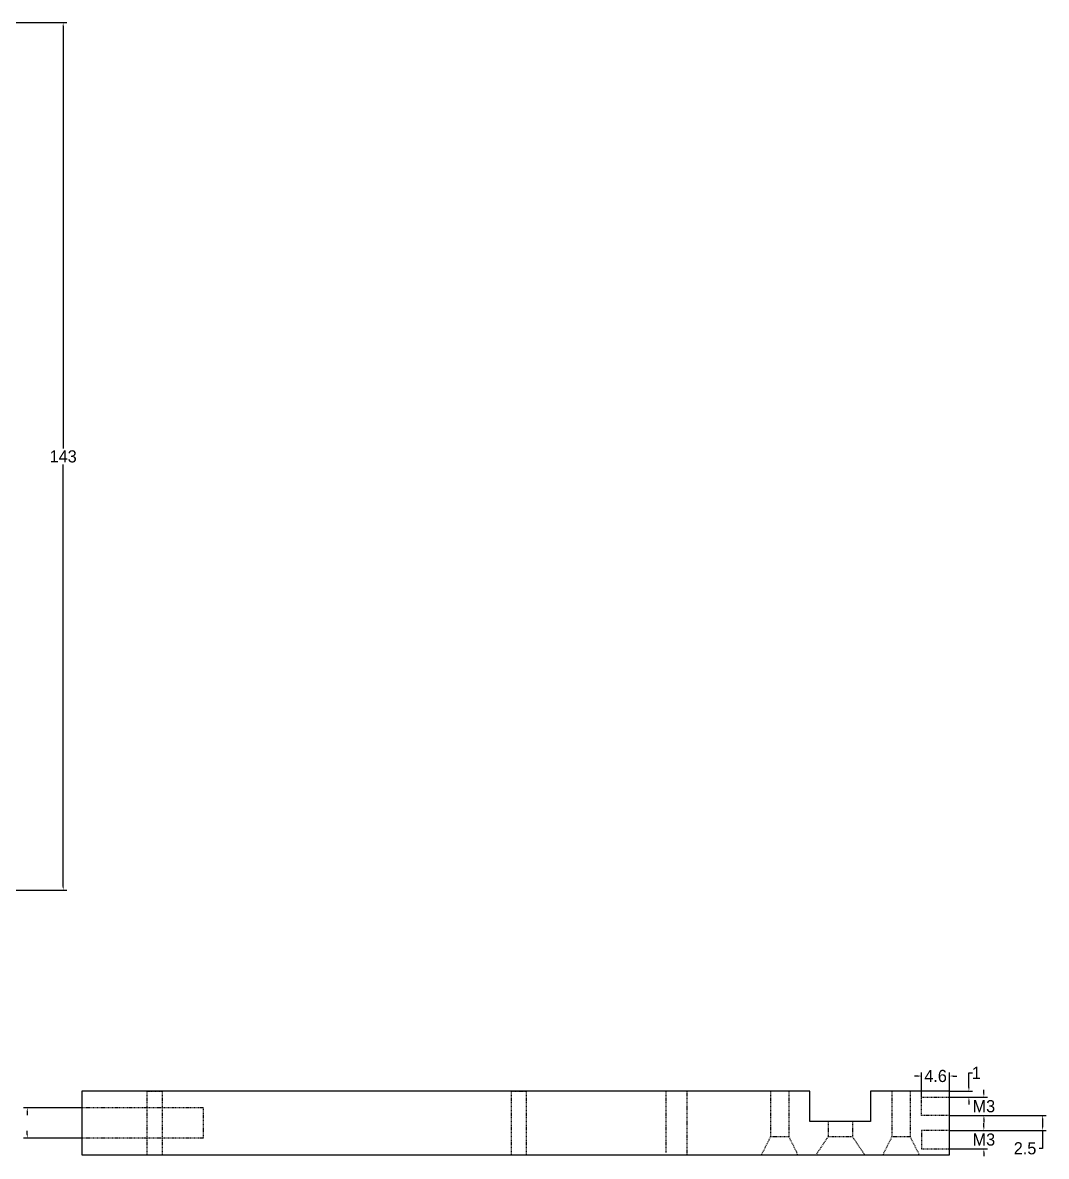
# Model space of a CAD drawing. Header units: millimetres. Extents: x -16619 to -11657, y 7083 to 8935.
# Drawn here: x -12958.5 to -12789.8, y 8259.4 to 8446.3 of the extents above; entities that cross this region are included whole.
import ezdxf

# ---------------------------------------------------------------- set-up
doc = ezdxf.new("R2010")
doc.units = ezdxf.units.MM
doc.header["$LTSCALE"] = 0.5
doc.header["$MEASUREMENT"] = 0
doc.linetypes.add('HIDDEN', pattern=[0.375, 0.25, -0.125])
for name, color, linetype in [('DIMS', 1, 'Continuous'), ('HIDDEN', 7, 'HIDDEN'), ('MODEL', 7, 'Continuous')]:
    doc.layers.add(name, color=color, linetype=linetype)
doc.dimstyles.get("Standard").update_dxf_attribs({"dimtxt": 0.18, "dimasz": 0.18, "dimexe": 0.18, "dimexo": 0.0625, "dimgap": 0.09, "dimtad": 0, "dimtih": 1, "dimtoh": 1, "dimdec": 4, "dimzin": 0, "dimdsep": 46, "dimtxsty": 'Standard', "dimcen": 0.09, "dimadec": 3, "dimazin": 0, "dimtfac": 1, "dimtdec": 4, "dimtofl": 0, "dimtmove": 0, "dimatfit": 3, "dimfxl": 1, "dimtolj": 1, "dimtzin": 0, "dimarcsym": 0})

# ---------------------------------------------------------------- blocks, each defined once
blk = doc.blocks.new('*D21')
at = {"layer": 'Defpoints', "color": 0}
for p in [(-12978.85, 8446.3), (-12978.85, 8303.3), (-12951.78, 8303.3)]:
    blk.add_point(p, dxfattribs=at)
at = {"layer": 'DIMS', "color": 0, "lineweight": -2}
for p, q in [((-12978.85, 8446.3), (-12951.18, 8446.3)), ((-12951.78, 8445.7), (-12951.78, 8376.1)), ((-12951.78, 8303.9), (-12951.78, 8373.5)), ((-12978.85, 8303.3), (-12951.18, 8303.3))]:
    blk.add_line(p, q, dxfattribs=at)
at = {"layer": 'DIMS', "color": 0}
for points in [[(-12951.88, 8445.7), (-12951.68, 8445.7), (-12951.78, 8446.3)], [(-12951.88, 8303.9), (-12951.68, 8303.9), (-12951.78, 8303.3)]]:
    blk.add_solid(points, dxfattribs=at)
at = {"layer": 'DIMS', "color": 0, "insert": (-12951.78, 8374.8), "char_height": 2, "attachment_point": 5}
blk.add_mtext('\\A1;143', dxfattribs=at)
blk = doc.blocks.new('*D206')
at = {"layer": 'Defpoints', "color": 0}
for p in [(-12805.73, 8270.2), (-12805.73, 8269.2), (-12802.54, 8269.2)]:
    blk.add_point(p, dxfattribs=at)
at = {"layer": 'DIMS', "color": 0, "lineweight": -2}
for p, q in [((-12802.54, 8270.8), (-12802.54, 8273.22)), ((-12802.54, 8273.22), (-12801.94, 8273.22)), ((-12805.73, 8270.2), (-12801.94, 8270.2)), ((-12805.73, 8269.2), (-12801.94, 8269.2)), ((-12802.54, 8268.6), (-12802.54, 8268))]:
    blk.add_line(p, q, dxfattribs=at)
at = {"layer": 'DIMS', "color": 0}
for points in [[(-12802.64, 8270.8), (-12802.44, 8270.8), (-12802.54, 8270.2)], [(-12802.64, 8268.6), (-12802.44, 8268.6), (-12802.54, 8269.2)]]:
    blk.add_solid(points, dxfattribs=at)
at = {"layer": 'DIMS', "color": 0, "insert": (-12801.31, 8273.22), "char_height": 2, "attachment_point": 5}
blk.add_mtext('\\A1;1', dxfattribs=at)
blk = doc.blocks.new('*D207')
at = {"layer": 'Defpoints', "color": 0}
for p in [(-12805.73, 8266.2), (-12805.73, 8263.7), (-12790.39, 8263.7)]:
    blk.add_point(p, dxfattribs=at)
at = {"layer": 'DIMS', "color": 0, "lineweight": -2}
for p, q in [((-12805.73, 8266.2), (-12789.79, 8266.2)), ((-12790.39, 8265.6), (-12790.39, 8264.3)), ((-12805.73, 8263.7), (-12789.79, 8263.7)), ((-12790.39, 8263.7), (-12790.39, 8260.76)), ((-12790.39, 8260.76), (-12790.99, 8260.76))]:
    blk.add_line(p, q, dxfattribs=at)
at = {"layer": 'DIMS', "color": 0}
for points in [[(-12790.49, 8265.6), (-12790.29, 8265.6), (-12790.39, 8266.2)], [(-12790.49, 8264.3), (-12790.29, 8264.3), (-12790.39, 8263.7)]]:
    blk.add_solid(points, dxfattribs=at)
at = {"layer": 'DIMS', "color": 0, "insert": (-12793.29, 8260.76), "char_height": 2, "attachment_point": 5}
blk.add_mtext('\\A1;2.5', dxfattribs=at)
blk = doc.blocks.new('*D208')
at = {"layer": 'Defpoints', "color": 0}
for p in [(-12805.73, 8272.68), (-12810.33, 8269.2), (-12805.73, 8269.2)]:
    blk.add_point(p, dxfattribs=at)
at = {"layer": 'DIMS', "color": 0, "lineweight": -2}
for p, q in [((-12810.93, 8272.68), (-12811.53, 8272.68)), ((-12810.33, 8269.2), (-12810.33, 8273.28)), ((-12805.73, 8269.2), (-12805.73, 8273.28)), ((-12805.13, 8272.68), (-12804.53, 8272.68))]:
    blk.add_line(p, q, dxfattribs=at)
at = {"layer": 'DIMS', "color": 0}
for points in [[(-12810.93, 8272.78), (-12810.93, 8272.58), (-12810.33, 8272.68)], [(-12805.13, 8272.78), (-12805.13, 8272.58), (-12805.73, 8272.68)]]:
    blk.add_solid(points, dxfattribs=at)
at = {"layer": 'DIMS', "color": 0, "insert": (-12808.03, 8272.68), "char_height": 2, "attachment_point": 5}
blk.add_mtext('\\A1;4.6', dxfattribs=at)

msp = doc.modelspace()

# ---------------------------------------------------------------- linework, layer by layer
at = {"layer": 'DIMS'}
for p, q in [((-12800.077, 8269.801), (-12800.077, 8270.401)), ((-12805.731, 8269.201), (-12799.477, 8269.201)), ((-12948.731, 8267.451), (-12958.298, 8267.451)), ((-12957.698, 8266.851), (-12957.698, 8266.251)), ((-12805.731, 8266.201), (-12799.477, 8266.201)), ((-12800.077, 8265.601), (-12800.077, 8265.001)), ((-12800.077, 8264.301), (-12800.077, 8264.901)), ((-12957.698, 8263.051), (-12957.698, 8263.651)), ((-12805.731, 8263.701), (-12799.477, 8263.701)), ((-12948.731, 8262.451), (-12958.298, 8262.451)), ((-12805.731, 8260.701), (-12799.477, 8260.701)), ((-12800.077, 8260.101), (-12800.077, 8259.501))]:
    msp.add_line(p, q, dxfattribs=at)
for points in [[(-12800.177, 8269.801), (-12799.977, 8269.801), (-12800.077, 8269.201)], [(-12957.798, 8266.851), (-12957.598, 8266.851), (-12957.698, 8267.451)], [(-12800.177, 8265.601), (-12799.977, 8265.601), (-12800.077, 8266.201)], [(-12957.798, 8263.051), (-12957.598, 8263.051), (-12957.698, 8262.451)], [(-12800.177, 8264.301), (-12799.977, 8264.301), (-12800.077, 8263.701)], [(-12800.177, 8260.101), (-12799.977, 8260.101), (-12800.077, 8260.701)]]:
    msp.add_solid(points, dxfattribs=at)
at = {"layer": 'HIDDEN'}
for p, q in [((-12937.981, 8270.201), (-12935.481, 8270.201)), ((-12937.981, 8270.201), (-12937.981, 8259.701)), ((-12935.481, 8270.201), (-12935.481, 8259.701)), ((-12877.981, 8270.201), (-12875.481, 8270.201)), ((-12877.981, 8270.201), (-12877.981, 8259.701)), ((-12875.481, 8270.201), (-12875.481, 8259.701)), ((-12852.481, 8270.201), (-12852.481, 8260.001)), ((-12848.981, 8259.701), (-12848.981, 8270.201)), ((-12832.231, 8270.201), (-12835.231, 8270.201)), ((-12835.231, 8270.201), (-12835.231, 8262.701)), ((-12832.231, 8270.201), (-12832.231, 8262.701)), ((-12812.231, 8270.201), (-12815.231, 8270.201)), ((-12815.231, 8270.201), (-12815.231, 8262.701)), ((-12812.231, 8270.201), (-12812.231, 8262.701)), ((-12810.331, 8266.201), (-12810.331, 8269.201)), ((-12810.331, 8269.201), (-12805.731, 8269.201)), ((-12928.731, 8267.451), (-12948.731, 8267.451)), ((-12928.731, 8267.451), (-12928.731, 8262.451)), ((-12805.731, 8266.201), (-12810.331, 8266.201)), ((-12825.731, 8265.201), (-12825.731, 8262.701)), ((-12821.731, 8265.201), (-12821.731, 8262.701)), ((-12835.231, 8262.701), (-12836.731, 8259.701)), ((-12835.231, 8262.701), (-12832.231, 8262.701)), ((-12832.231, 8262.701), (-12830.731, 8259.701)), ((-12825.731, 8262.701), (-12827.731, 8259.701)), ((-12825.731, 8262.701), (-12821.731, 8262.701)), ((-12821.731, 8262.701), (-12819.731, 8259.701)), ((-12815.231, 8262.701), (-12816.731, 8259.701)), ((-12815.231, 8262.701), (-12812.231, 8262.701)), ((-12812.231, 8262.701), (-12810.731, 8259.701)), ((-12805.731, 8263.701), (-12810.331, 8263.701)), ((-12810.331, 8263.701), (-12810.331, 8260.701)), ((-12928.731, 8262.451), (-12948.731, 8262.451)), ((-12810.331, 8260.701), (-12805.731, 8260.701)), ((-12836.731, 8259.701), (-12830.731, 8259.701)), ((-12827.731, 8259.701), (-12819.731, 8259.701)), ((-12816.731, 8259.701), (-12810.731, 8259.701))]:
    msp.add_line(p, q, dxfattribs=at)
at = {"layer": 'MODEL'}
for p, q in [((-12948.731, 8270.201), (-12948.731, 8259.701)), ((-12828.731, 8270.201), (-12948.731, 8270.201)), ((-12828.731, 8265.201), (-12828.731, 8270.201)), ((-12805.731, 8270.201), (-12818.731, 8270.201)), ((-12805.731, 8270.201), (-12818.731, 8270.201)), ((-12818.731, 8270.201), (-12818.731, 8265.201)), ((-12805.731, 8259.701), (-12805.731, 8270.201)), ((-12818.731, 8265.201), (-12828.731, 8265.201)), ((-12948.731, 8259.701), (-12805.731, 8259.701))]:
    msp.add_line(p, q, dxfattribs=at)

# ---------------------------------------------------------------- texts
at = {"layer": 'DIMS', "char_height": 2, "attachment_point": 5}
for insert in [(-12800.077, 8267.701), (-12800.077, 8262.201)]:
    msp.add_mtext('\\A1;M3', dxfattribs=dict(at, insert=insert))

# ---------------------------------------------------------------- dimensions: what is measured, and where the dimension line sits
at = {"layer": 'DIMS'}
dim = msp.add_linear_dim(base=(-12951.782, 8303.296), p1=(-12978.847, 8446.296), p2=(-12978.847, 8303.296), angle=90, dimstyle='Standard', override={"dimtxt": 2, "dimasz": 0.6, "dimexe": 0.6, "dimexo": 0, "dimgap": 0.3, "dimdec": 0, "dimcen": 5.3, "dimadec": 1, "dimtdec": 2}, dxfattribs=at)
dim.commit()
dim.dimension.update_dxf_attribs({"geometry": '*D21', "text_midpoint": (-12951.782, 8374.796)})
dim = msp.add_linear_dim(base=(-12805.731, 8272.678), p1=(-12810.331, 8269.201), p2=(-12805.731, 8269.201), dimstyle='Standard', override={"dimtxt": 2, "dimasz": 0.6, "dimexe": 0.6, "dimexo": 0, "dimgap": 0.3, "dimdec": 1, "dimcen": 5.3, "dimadec": 1, "dimtdec": 2}, dxfattribs=at)
dim.commit()
dim.dimension.update_dxf_attribs({"geometry": '*D208', "text_midpoint": (-12808.031, 8272.678)})
for base, p1, p2, override, picture, middle in [((-12802.543, 8269.201), (-12805.731, 8270.201), (-12805.731, 8269.201), {"dimtxt": 2, "dimasz": 0.6, "dimexe": 0.6, "dimexo": 0, "dimgap": 0.3, "dimdec": 0, "dimcen": 5.3, "dimadec": 1, "dimtdec": 2}, '*D206', (-12801.31, 8273.217)), ((-12790.386, 8263.701), (-12805.731, 8266.201), (-12805.731, 8263.701), {"dimtxt": 2, "dimasz": 0.6, "dimexe": 0.6, "dimexo": 0, "dimgap": 0.3, "dimdec": 1, "dimcen": 5.3, "dimadec": 1, "dimtdec": 2}, '*D207', (-12793.286, 8260.76))]:
    dim = msp.add_linear_dim(base=base, p1=p1, p2=p2, angle=90, dimstyle='Standard', override=override, dxfattribs=at)
    dim.commit()
    dim.dimension.update_dxf_attribs({"geometry": picture, "text_midpoint": middle, "dimtype": 160})

doc.saveas('drawing.dxf')
